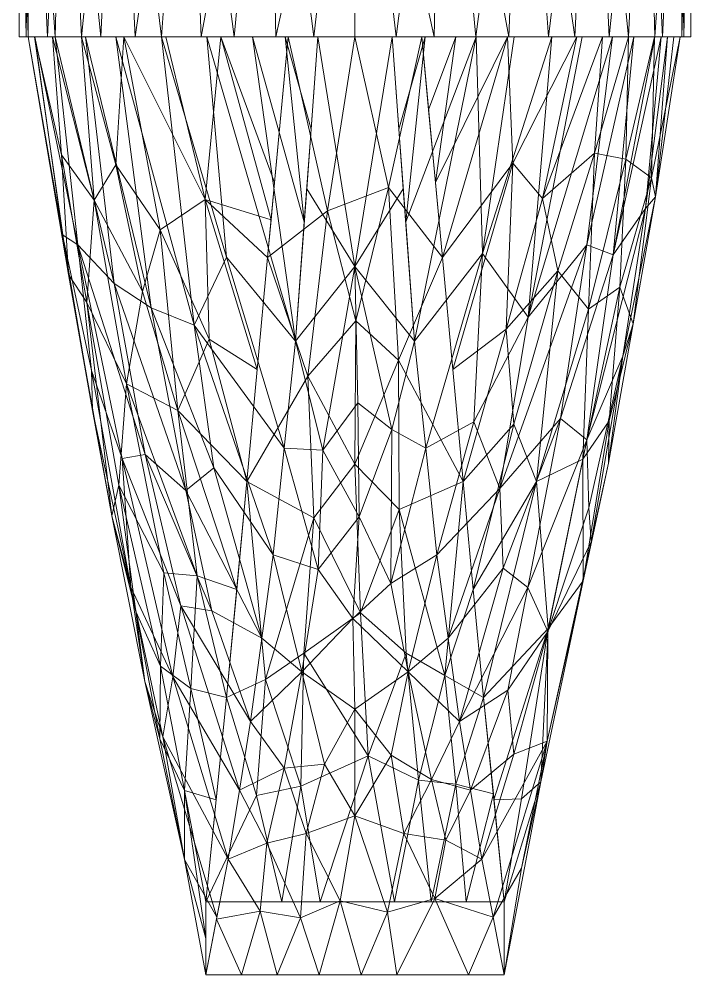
# Model space of a CAD drawing. Header units: inches. Extents: x -492 to -479, y 42.9 to 53.5.
# Drawn here: x -489.102 to -487.977, y 50.524 to 52.126 of the extents above; entities that cross this region are included whole.
import ezdxf

# ---------------------------------------------------------------- set-up
doc = ezdxf.new("R2010")
doc.units = ezdxf.units.IN
doc.header["$MEASUREMENT"] = 0
doc.layers.add('3D-GENM', color=6, linetype='Continuous', lineweight=9)
doc.layers.add('3D-P-SANR-FIXT', color=6, linetype='Continuous', lineweight=9)

# ---------------------------------------------------------------- blocks, each defined once
blk = doc.blocks.new('Tub_And_Shower__35164-_3D_0')
at = {"layer": '3D-GENM'}
mesh = blk.add_polyface(dxfattribs=at)
corners = [(-0.5625, -0.7933, 44), (-0.5433, -0.7933, 43.8544), (-0.4871, -0.7933, 43.7188), (-0.3977, -0.7933, 43.6023), (-0.2812, -0.7933, 43.5129), (-0.1456, -0.7933, 43.4567), (0, -0.7933, 43.4375), (0.1456, -0.7933, 43.4567), (0.2812, -0.7933, 43.5129), (0.3977, -0.7933, 43.6023), (0.4871, -0.7933, 43.7188), (0.5433, -0.7933, 43.8544), (0.5625, -0.7933, 44), (0.5625, -1.3962, 44), (0.5505, -1.3962, 43.8845), (0.5152, -1.3962, 43.7742), (0.458, -1.3962, 43.6735), (0.3682, -1.3962, 43.5747), (0.2576, -1.3962, 43.5), (0.1325, -1.3962, 43.4533), (0, -1.3962, 43.4375), (-0.1325, -1.3962, 43.4533), (-0.2576, -1.3962, 43.5), (-0.3682, -1.3962, 43.5747), (-0.458, -1.3962, 43.6735), (-0.5152, -1.3962, 43.7743), (-0.5505, -1.3962, 43.8845), (-0.5625, -1.3962, 44)]
mesh.append_faces([[corners[k] for k in face] for face in [(1, 26, 0), (2, 25, 1), (6, 21, 5), (24, 3, 23), (7, 19, 6), (8, 18, 7), (12, 14, 11), (16, 10, 15)]], dxfattribs={"vtx0": -1, "vtx1": -1})
mesh.append_faces([[corners[k] for k in face] for face in [(23, 3, 4), (6, 20, 21), (1, 25, 26), (16, 9, 10), (8, 17, 18), (6, 19, 20)]], dxfattribs={"vtx0": -1, "vtx2": -1})
mesh.append_faces([[corners[k] for k in face] for face in [(13, 14, 12)]], dxfattribs={"vtx1": -1})
mesh.append_faces([[corners[k] for k in face] for face in [(4, 5, 22), (2, 3, 24), (22, 23, 4), (24, 25, 2), (21, 22, 5), (10, 11, 15), (8, 9, 17), (18, 19, 7), (14, 15, 11), (16, 17, 9)]], dxfattribs={"vtx1": -1, "vtx2": -1})
mesh.append_faces([[corners[k] for k in face] for face in [(26, 27, 0)]], dxfattribs={"vtx2": -1})
mesh = blk.add_polyface(dxfattribs=at)
corners = [(0.5625, -0.7933, 44), (0.5433, -0.7933, 44.1456), (0.4871, -0.7933, 44.2813), (0.3977, -0.7933, 44.3977), (0.2812, -0.7933, 44.4871), (0.1456, -0.7933, 44.5433), (0, -0.7933, 44.5625), (-0.1456, -0.7933, 44.5433), (-0.2812, -0.7933, 44.4871), (-0.3977, -0.7933, 44.3977), (-0.4871, -0.7933, 44.2813), (-0.5433, -0.7933, 44.1456), (-0.5625, -0.7933, 44), (-0.5625, -1.3962, 44), (-0.5472, -1.3962, 44.1302), (-0.5023, -1.3962, 44.2531), (-0.4258, -1.3962, 44.3676), (-0.3238, -1.3962, 44.46), (-0.2024, -1.3962, 44.5248), (-0.0688, -1.3962, 44.5583), (0.0688, -1.3962, 44.5583), (0.2024, -1.3962, 44.5248), (0.3238, -1.3962, 44.46), (0.4258, -1.3962, 44.3676), (0.5023, -1.3962, 44.2531), (0.5472, -1.3962, 44.1302), (0.5625, -1.3962, 44)]
mesh.append_faces([[corners[k] for k in face] for face in [(1, 25, 0), (2, 24, 1), (23, 3, 22), (7, 19, 6), (8, 18, 7), (9, 17, 8), (18, 8, 17), (16, 10, 15), (17, 9, 16)]], dxfattribs={"vtx0": -1, "vtx1": -1})
mesh.append_faces([[corners[k] for k in face] for face in [(22, 3, 4), (21, 4, 5), (1, 24, 25), (15, 10, 11), (16, 9, 10), (7, 18, 19), (6, 19, 20)]], dxfattribs={"vtx0": -1, "vtx2": -1})
mesh.append_faces([[corners[k] for k in face] for face in [(13, 14, 12)]], dxfattribs={"vtx1": -1})
mesh.append_faces([[corners[k] for k in face] for face in [(2, 3, 23), (21, 22, 4), (23, 24, 2), (20, 21, 5), (5, 6, 20), (11, 12, 14), (14, 15, 11)]], dxfattribs={"vtx1": -1, "vtx2": -1})
mesh.append_faces([[corners[k] for k in face] for face in [(25, 26, 0)]], dxfattribs={"vtx2": -1})
mesh = blk.add_polyface(dxfattribs=at)
corners = [(-0.5625, -1.3962, 44), (-0.5505, -1.3962, 43.8845), (-0.5152, -1.3962, 43.7743), (-0.458, -1.3962, 43.6735), (-0.5066, -1.3962, 43.783), (-0.5368, -1.3962, 43.8989), (-0.5474, -1.3962, 44.0182), (-0.5364, -1.3962, 44.1377), (-0.5023, -1.3962, 44.2531), (-0.5472, -1.3962, 44.1302), (0.458, -1.3962, 43.6735), (0.5152, -1.3962, 43.7742), (0.5505, -1.3962, 43.8845), (0.5625, -1.3962, 44), (0.5472, -1.3962, 44.1302), (0.5023, -1.3962, 44.2531), (0.5447, -1.3962, 43.9583)]
mesh.append_faces([[corners[k] for k in face] for face in [(16, 13, 14, 15)]], dxfattribs={"vtx0": -1})
mesh.append_faces([[corners[k] for k in face] for face in [(13, 16, 12)]], dxfattribs={"vtx0": -1, "vtx1": -1})
mesh.append_faces([[corners[k] for k in face] for face in [(3, 4, 2)]], dxfattribs={"vtx1": -1})
mesh.append_faces([[corners[k] for k in face] for face in [(1, 2, 4, 5), (0, 1, 5, 6), (9, 0, 6, 7)]], dxfattribs={"vtx1": -1, "vtx3": -1})
mesh.append_faces([[corners[k] for k in face] for face in [(7, 8, 9)]], dxfattribs={"vtx2": -1})
mesh.append_faces([[corners[k] for k in face] for face in [(16, 10, 11, 12)]], dxfattribs={"vtx3": -1})
mesh = blk.add_polyface(dxfattribs=at)
corners = [(-0.25, -2.8458, 40.5), (-0.25, -2.9683, 40.5253), (-0.2124, -2.7745, 41.7002), (-0.1748, -2.5435, 42.6792), (-0.1373, -2.2646, 43.4747), (-0.0997, -1.9061, 44.1062), (-0.0621, -1.3962, 44.5697), (-0.2479, -1.3962, 44.5259), (-0.4007, -1.3962, 44.4135), (-0.5023, -1.3962, 44.2531), (-0.5364, -1.3962, 44.1377), (-0.5474, -1.3962, 44.0182), (-0.5368, -1.3962, 43.8989), (-0.5066, -1.3962, 43.783), (-0.458, -1.3962, 43.6735), (-0.3168, -1.3962, 43.4969), (-0.1117, -1.3962, 43.4097), (-0.1463, -1.7658, 43.0031), (-0.1809, -2.1414, 42.3731), (-0.2154, -2.5036, 41.5357), (-0.4075, -2.1988, 42.932), (-0.3824, -1.9777, 42.9676), (-0.3897, -2.1029, 43.4777), (-0.4797, -1.7946, 43.5854), (-0.3269, -2.5729, 41.8306), (-0.1185, -2.0854, 43.7905), (-0.3243, -1.3962, 44.4697), (-0.2694, -1.8797, 44.0702), (-0.2833, -2.1566, 43.596), (-0.4368, -1.6702, 43.4453), (-0.3265, -1.7196, 43.1905), (-0.4491, -1.8413, 43.355), (-0.4901, -1.7278, 43.812), (-0.4643, -1.7448, 43.9286), (-0.4036, -1.8097, 43.9922), (-0.3954, -2.1477, 42.8112), (-0.32, -2.2944, 42.2602), (-0.1981, -2.3225, 41.9544), (-0.2966, -2.0222, 42.7102), (-0.2327, -2.6747, 41.0178), (-0.215, -1.7656, 44.2405), (-0.2854, -2.6595, 41.3157), (-0.25, -2.9071, 40.5126), (-0.2853, -2.7752, 41.2157), (-0.2312, -2.8714, 41.1127), (-0.3219, -2.5694, 42.191), (-0.3051, -2.4688, 42.7056), (-0.3256, -2.4512, 41.9804), (-0.3669, -2.3595, 42.4047), (-0.3519, -2.4767, 42.2704), (-0.2748, -2.4886, 41.6918), (-0.4397, -2.0224, 43.3842), (-0.3753, -2.3188, 42.8804), (-0.4515, -1.3962, 44.3333), (-0.4917, -1.594, 43.6685), (-0.2916, -2.3499, 43.1168), (-0.3513, -2.0963, 43.6018), (-0.1936, -2.659, 42.1897), (-0.1719, -1.3962, 44.5438), (-0.0849, -1.7063, 44.2879), (-0.0735, -1.5512, 44.4288), (-0.117, -1.3962, 44.5567), (-0.2249, -1.3962, 43.4578), (-0.1346, -1.6405, 43.1409), (-0.1404, -1.7032, 43.072), (-0.1561, -2.4041, 43.0769), (-0.2362, -2.1186, 43.7209), (-0.3413, -1.8502, 44.0353), (-0.4006, -1.6105, 43.4196), (-0.3874, -1.3962, 43.5852), (-0.3558, -1.823, 43.1078), (-0.1636, -1.9536, 42.6881), (-0.2508, -1.6689, 43.1766), (-0.2442, -1.9027, 42.8441), (-0.2641, -2.2994, 42.1145), (-0.4412, -1.9556, 43.5973), (-0.2398, -2.3581, 43.1802)]
mesh.append_faces([[corners[k] for k in face] for face in [(15, 72, 69), (14, 29, 13), (18, 73, 71), (25, 27, 4), (37, 38, 18), (5, 40, 25), (3, 55, 57), (65, 76, 3)]], dxfattribs={"vtx0": -1, "vtx1": -1})
mesh.append_faces([[corners[k] for k in face] for face in [(74, 21, 38), (34, 9, 33), (31, 29, 21), (68, 69, 30), (5, 7, 40), (32, 33, 10), (46, 45, 2), (76, 65, 28), (27, 66, 4), (47, 35, 36), (43, 44, 45), (43, 24, 41), (23, 51, 32), (46, 55, 22), (29, 31, 54), (68, 30, 70), (68, 29, 14), (32, 11, 23), (23, 31, 20), (41, 42, 43), (67, 53, 34), (27, 25, 40), (29, 54, 13), (56, 55, 76), (20, 31, 35), (31, 21, 35), (54, 23, 12), (51, 23, 20), (32, 75, 33), (22, 55, 56), (56, 33, 22), (66, 67, 28), (36, 35, 21), (48, 35, 47), (74, 38, 37), (70, 29, 68), (73, 38, 30), (27, 40, 26), (47, 50, 41), (47, 41, 24), (20, 52, 51), (45, 49, 43), (49, 20, 48), (57, 55, 46), (75, 52, 22), (47, 24, 48), (50, 47, 36), (49, 48, 24), (20, 35, 48), (43, 49, 24), (49, 45, 52), (50, 36, 74), (41, 50, 39), (49, 52, 20), (75, 32, 51), (45, 46, 52), (22, 52, 46), (23, 54, 31), (76, 55, 3), (28, 34, 56), (33, 56, 34), (67, 66, 27), (65, 66, 28), (8, 67, 27), (28, 67, 34), (70, 30, 38), (38, 21, 70), (29, 70, 21), (62, 64, 72), (73, 72, 71), (69, 72, 30), (38, 73, 18), (72, 73, 30), (50, 74, 19), (74, 36, 21), (52, 75, 51), (33, 75, 22), (56, 76, 28)]], dxfattribs={"vtx0": -1, "vtx1": -1, "vtx2": -1})
mesh.append_faces([[corners[k] for k in face] for face in [(27, 26, 8), (40, 7, 26), (72, 64, 17), (23, 11, 12), (41, 0, 42), (43, 1, 44), (45, 44, 2), (67, 8, 53), (46, 2, 57), (58, 5, 59), (62, 63, 64), (66, 65, 4), (68, 14, 69)]], dxfattribs={"vtx0": -1, "vtx2": -1})
mesh.append_faces([[corners[k] for k in face] for face in [(61, 58, 59), (39, 0, 41), (10, 11, 32), (12, 13, 54), (37, 19, 74), (9, 10, 33), (19, 39, 50), (42, 1, 43), (53, 9, 34), (58, 7, 5), (59, 60, 61), (15, 62, 72), (17, 71, 72)]], dxfattribs={"vtx1": -1, "vtx2": -1})
mesh.append_faces([[corners[k] for k in face] for face in [(60, 6, 61), (62, 16, 63)]], dxfattribs={"vtx2": -1})
mesh = blk.add_polyface(dxfattribs=at)
corners = [(-0.2479, -1.3962, 44.5259), (-0.4007, -1.3962, 44.4135), (-0.5023, -1.3962, 44.2531), (-0.4258, -1.3962, 44.3676), (-0.3238, -1.3962, 44.46), (-0.2024, -1.3962, 44.5248), (-0.0688, -1.3962, 44.5583), (0.0688, -1.3962, 44.5583), (0.2024, -1.3962, 44.5248), (0.3238, -1.3962, 44.46), (0.4258, -1.3962, 44.3676), (0.5023, -1.3962, 44.2531), (0.4313, -1.3962, 44.377), (0.3295, -1.3962, 44.4772), (0.2031, -1.3962, 44.5441), (0.0621, -1.3962, 44.5697), (-0.0621, -1.3962, 44.5697), (0.2556, -1.3962, 43.4541), (0.3713, -1.3962, 43.5496), (0.458, -1.3962, 43.6735), (0.3682, -1.3962, 43.5747), (0.2576, -1.3962, 43.5), (0.1325, -1.3962, 43.4533), (0, -1.3962, 43.4375), (-0.1325, -1.3962, 43.4533), (-0.2576, -1.3962, 43.5), (-0.3682, -1.3962, 43.5747), (-0.458, -1.3962, 43.6735), (-0.3168, -1.3962, 43.4969), (-0.1117, -1.3962, 43.4097), (0.1117, -1.3962, 43.4097)]
mesh.append_faces([[corners[k] for k in face] for face in [(1, 3, 2)]], dxfattribs={"vtx0": -1})
mesh.append_faces([[corners[k] for k in face] for face in [(0, 4, 1), (3, 1, 4), (21, 17, 22)]], dxfattribs={"vtx0": -1, "vtx1": -1})
mesh.append_faces([[corners[k] for k in face] for face in [(12, 10, 9, 13), (8, 14, 13, 9), (14, 8, 7, 15), (5, 0, 16, 6), (6, 16, 15, 7), (22, 17, 30, 23), (29, 24, 23, 30), (28, 26, 25)]], dxfattribs={"vtx0": -1, "vtx2": -1})
mesh.append_faces([[corners[k] for k in face] for face in [(5, 4, 0)]], dxfattribs={"vtx1": -1, "vtx2": -1})
mesh.append_faces([[corners[k] for k in face] for face in [(29, 28, 25, 24), (21, 20, 18, 17)]], dxfattribs={"vtx1": -1, "vtx3": -1})
mesh.append_faces([[corners[k] for k in face] for face in [(12, 11, 10), (20, 19, 18), (28, 27, 26)]], dxfattribs={"vtx2": -1})
mesh = blk.add_polyface(dxfattribs=at)
corners = [(-0.25, -2.9683, 40.5253), (0.25, -2.9683, 40.5253), (0.2124, -2.7745, 41.7002), (0.1748, -2.5435, 42.6792), (0.1373, -2.2646, 43.4747), (0.0997, -1.9061, 44.1062), (0.0621, -1.3962, 44.5697), (-0.0621, -1.3962, 44.5697), (-0.0997, -1.9061, 44.1062), (-0.1373, -2.2646, 43.4747), (-0.1748, -2.5435, 42.6792), (-0.2124, -2.7745, 41.7002), (0.0101, -2.9683, 40.5253), (0, -2.523, 42.7502), (-0.1301, -2.9683, 40.5253), (0.0068, -2.2008, 43.6136), (0.082, -2.7314, 41.9116), (-0.082, -2.7314, 41.9116), (0.1301, -2.9683, 40.5253), (0, -1.7812, 44.2564), (0.0892, -2.4602, 42.9534), (-0.0892, -2.4602, 42.9534), (-0.0617, -2.2891, 43.4178), (-0.0541, -2.0891, 43.827), (0.0048, -2.0094, 43.9584), (-0.0037, -2.3708, 43.2111), (0.0603, -2.3126, 43.361), (0.1185, -2.0854, 43.7905), (0.0617, -2.0543, 43.8863), (-0.1185, -2.0854, 43.7905), (-0.19, -2.9683, 40.5253), (-0.2318, -2.8747, 41.0929), (-0.159, -2.8616, 41.2219), (-0.06, -2.9683, 40.5253), (-0.0249, -2.8442, 41.3236), (0, -2.7018, 42.0483), (0.0544, -2.8631, 41.2131), (0.1337, -2.8404, 41.3451), (-0.1477, -2.7478, 41.8329), (-0.1936, -2.659, 42.1897), (0.2312, -2.8714, 41.1127), (0.19, -2.9683, 40.5253), (0.1936, -2.659, 42.1897), (0.1284, -2.6408, 42.3106), (0.0605, -2.6002, 42.4714), (0.1524, -2.7427, 41.8576), (-0.051, -2.6153, 42.4124), (-0.1186, -2.6216, 42.3876), (-0.091, -2.8729, 41.1546), (0.0809, -1.6512, 44.338), (0, -1.3962, 44.5697), (-0.0809, -1.6512, 44.338), (0.1561, -2.4041, 43.0769), (-0.1561, -2.4041, 43.0769), (0.0701, -2.9683, 40.5253)]
mesh.append_faces([[corners[k] for k in face] for face in [(2, 37, 40), (33, 48, 14), (31, 32, 11), (12, 34, 33), (8, 19, 51)]], dxfattribs={"vtx0": -1, "vtx1": -1})
mesh.append_faces([[corners[k] for k in face] for face in [(35, 36, 16), (27, 28, 26), (22, 23, 29), (36, 37, 16), (25, 20, 26), (46, 17, 35), (38, 48, 17), (45, 16, 37), (32, 38, 11), (23, 24, 19), (22, 9, 21), (34, 35, 17), (19, 8, 23), (25, 26, 15), (43, 44, 16), (46, 47, 17), (22, 25, 15), (25, 21, 13), (23, 22, 15), (23, 15, 24), (26, 28, 15), (5, 19, 28), (21, 25, 22), (20, 25, 13), (20, 4, 26), (15, 28, 24), (32, 31, 30), (32, 48, 38), (33, 34, 48), (36, 34, 12), (34, 36, 35), (44, 35, 16), (46, 35, 13), (54, 37, 36), (42, 43, 45), (47, 38, 17), (47, 39, 38), (37, 41, 40), (3, 20, 43), (44, 20, 13), (20, 44, 43), (35, 44, 13), (16, 45, 43), (2, 45, 37), (13, 21, 46), (47, 21, 10), (21, 47, 46), (17, 48, 34), (14, 48, 32), (19, 24, 28)]], dxfattribs={"vtx0": -1, "vtx1": -1, "vtx2": -1})
mesh.append_faces([[corners[k] for k in face] for face in [(19, 49, 6), (21, 9, 53), (32, 30, 14), (20, 3, 52), (19, 5, 49), (26, 4, 27), (36, 12, 54), (23, 8, 29), (43, 42, 3), (47, 10, 39), (19, 7, 51)]], dxfattribs={"vtx0": -1, "vtx2": -1})
mesh.append_faces([[corners[k] for k in face] for face in [(37, 54, 18, 41)]], dxfattribs={"vtx0": -1, "vtx3": -1})
mesh.append_faces([[corners[k] for k in face] for face in [(2, 42, 45), (50, 7, 19, 6), (29, 9, 22), (27, 5, 28), (39, 11, 38), (52, 4, 20), (53, 10, 21)]], dxfattribs={"vtx1": -1, "vtx2": -1})
mesh.append_faces([[corners[k] for k in face] for face in [(31, 0, 30), (41, 1, 40)]], dxfattribs={"vtx2": -1})
mesh = blk.add_polyface(dxfattribs=at)
corners = [(0.25, -2.8458, 40.5), (-0.25, -2.8458, 40.5), (-0.2154, -2.5036, 41.5357), (-0.1809, -2.1414, 42.3731), (-0.1463, -1.7658, 43.0031), (-0.1117, -1.3962, 43.4097), (0.1117, -1.3962, 43.4097), (0.1463, -1.7658, 43.0031), (0.1809, -2.1414, 42.3731), (0.2154, -2.5036, 41.5357), (0.0053, -2.8458, 40.5), (0, -2.1123, 42.4301), (0, -1.3962, 43.4097), (0.0856, -2.4291, 41.7281), (-0.0856, -2.4291, 41.7281), (0.1276, -2.8458, 40.5), (-0.1224, -2.8458, 40.5), (0.0559, -1.6486, 43.1546), (-0.0463, -1.6879, 43.1061), (0.0728, -1.9382, 42.742), (-0.0788, -1.9649, 42.6974), (0.0739, -2.1884, 42.2779), (0.0015, -1.8723, 42.8472), (-0.0689, -2.2021, 42.2495), (0.1981, -2.3225, 41.9544), (0.1505, -2.4665, 41.633), (0.1061, -2.642, 41.1483), (0.022, -2.6013, 41.2664), (-0.0586, -2.8458, 40.5), (-0.0905, -2.652, 41.1186), (-0.1647, -2.6676, 41.072), (0.0093, -2.3618, 41.8928), (-0.1501, -2.4735, 41.6149), (0.0664, -2.8458, 40.5), (-0.1862, -2.8458, 40.5), (0.2317, -2.6651, 41.0469), (0.1862, -2.8458, 40.5), (0.1691, -2.6484, 41.1292)]
mesh.append_faces([[corners[k] for k in face] for face in [(9, 25, 24), (2, 30, 1), (5, 18, 4), (8, 19, 7), (3, 32, 2), (15, 37, 36)]], dxfattribs={"vtx0": -1, "vtx1": -1})
mesh.append_faces([[corners[k] for k in face] for face in [(23, 3, 20), (25, 21, 8), (32, 3, 23), (13, 25, 26), (4, 18, 20), (29, 30, 32), (37, 15, 26), (13, 26, 27), (11, 19, 21), (31, 13, 27), (7, 19, 17), (12, 17, 18), (20, 18, 22), (17, 19, 22), (22, 19, 11), (23, 20, 11), (8, 21, 19), (31, 21, 13), (20, 22, 11), (17, 22, 18), (31, 23, 11), (23, 14, 32), (25, 13, 21), (33, 27, 26), (31, 11, 21), (30, 29, 16), (28, 29, 27), (27, 29, 14), (32, 30, 2), (27, 14, 31), (23, 31, 14), (29, 32, 14), (37, 26, 25), (9, 37, 25), (36, 37, 35)]], dxfattribs={"vtx0": -1, "vtx1": -1, "vtx2": -1})
mesh.append_faces([[corners[k] for k in face] for face in [(29, 28, 16), (37, 9, 35), (17, 12, 6), (26, 15, 33)]], dxfattribs={"vtx0": -1, "vtx2": -1})
mesh.append_faces([[corners[k] for k in face] for face in [(27, 33, 10, 28), (30, 16, 34, 1)]], dxfattribs={"vtx0": -1, "vtx3": -1})
mesh.append_faces([[corners[k] for k in face] for face in [(5, 12, 18), (6, 7, 17), (3, 4, 20), (8, 24, 25)]], dxfattribs={"vtx1": -1, "vtx2": -1})
mesh.append_faces([[corners[k] for k in face] for face in [(35, 0, 36)]], dxfattribs={"vtx2": -1})
mesh = blk.add_polyface(dxfattribs=at)
corners = [(0.25, -2.9683, 40.5253), (0.25, -2.8458, 40.5), (0.2154, -2.5036, 41.5357), (0.1809, -2.1414, 42.3731), (0.1463, -1.7658, 43.0031), (0.1117, -1.3962, 43.4097), (0.2556, -1.3962, 43.4541), (0.3713, -1.3962, 43.5496), (0.458, -1.3962, 43.6735), (0.5447, -1.3962, 43.9583), (0.5023, -1.3962, 44.2531), (0.4313, -1.3962, 44.377), (0.3295, -1.3962, 44.4772), (0.2031, -1.3962, 44.5441), (0.0621, -1.3962, 44.5697), (0.0997, -1.9061, 44.1062), (0.1373, -2.2646, 43.4747), (0.1748, -2.5435, 42.6792), (0.2124, -2.7745, 41.7002), (0.0849, -1.7063, 44.2879), (0.1178, -1.3962, 44.5596), (0.0735, -1.5512, 44.4288), (0.3819, -2.3081, 42.5937), (0.3444, -2.0357, 43.7349), (0.3397, -1.7883, 43.1245), (0.4436, -1.8159, 43.3488), (0.4483, -1.9316, 43.6128), (0.3111, -2.6448, 41.5841), (0.3219, -2.5767, 42.1511), (0.323, -2.3927, 42.9014), (0.3235, -2.3879, 42.0902), (0.3037, -2.1413, 42.5117), (0.3958, -2.2425, 42.9942), (0.4657, -1.8772, 43.4791), (0.2902, -1.8663, 44.0697), (0.1185, -2.0854, 43.7905), (0.2138, -1.7594, 44.2477), (0.2646, -1.6081, 43.2576), (0.1636, -1.9536, 42.6881), (0.2529, -1.886, 42.878), (0.2658, -2.0452, 42.6261), (0.1981, -2.3225, 41.9544), (0.3141, -1.6674, 43.2368), (0.4146, -1.3962, 43.6115), (0.4013, -1.5914, 43.4379), (0.5014, -1.3962, 43.8159), (0.4535, -1.6012, 43.5404), (0.391, -1.8528, 43.1468), (0.3813, -2.1038, 42.7955), (0.4255, -2.0399, 43.0948), (0.4244, -2.1105, 43.1135), (0.2312, -2.8714, 41.1127), (0.1346, -1.6405, 43.1409), (0.1689, -1.3962, 43.4273), (0.1232, -1.5184, 43.2753), (0.4668, -1.3962, 44.3151), (0.3882, -1.745, 44.105), (0.4324, -1.7614, 43.9984), (0.3881, -2.0717, 43.5566), (0.5235, -1.3962, 44.1057), (0.2894, -2.3193, 43.205), (0.1561, -2.4041, 43.0769), (0.5129, -1.3962, 44.1794), (0.4863, -1.6838, 43.9388), (0.5035, -1.6643, 43.8342), (0.2427, -2.1534, 43.6483), (0.248, -2.2868, 43.3514), (0.1936, -2.659, 42.1897), (0.2659, -2.5983, 42.3454), (0.2327, -2.6747, 41.0178), (0.279, -2.6733, 41.2439), (0.3918, -2.1853, 43.2427), (0.4966, -1.6328, 43.6839), (0.3804, -1.3962, 44.4271), (0.1991, -2.0412, 43.8811), (0.2663, -1.3962, 44.5106), (0.2789, -2.7893, 41.2928), (0.5341, -1.3962, 44.032), (0.2561, -2.4912, 42.7583)]
mesh.append_faces([[corners[k] for k in face] for face in [(7, 37, 6), (11, 56, 55), (69, 70, 1), (15, 13, 19), (10, 57, 62), (35, 36, 15), (38, 39, 3), (41, 31, 2), (45, 46, 8), (17, 66, 61), (18, 68, 67), (2, 30, 69)]], dxfattribs={"vtx0": -1, "vtx1": -1})
mesh.append_faces([[corners[k] for k in face] for face in [(39, 40, 3), (30, 22, 27), (55, 56, 57), (44, 42, 43), (28, 29, 68), (4, 6, 37), (37, 42, 39), (45, 72, 46), (47, 48, 31), (70, 30, 27), (44, 46, 47), (51, 76, 28), (13, 15, 36), (28, 27, 22), (34, 56, 11), (32, 28, 22), (32, 29, 28), (34, 12, 36), (17, 60, 66), (29, 58, 60), (32, 50, 26), (59, 63, 64), (31, 30, 2), (22, 30, 48), (31, 41, 40), (24, 44, 47), (48, 25, 49), (71, 32, 26), (50, 22, 49), (72, 33, 25), (36, 35, 74), (66, 23, 65), (24, 39, 42), (37, 39, 38), (40, 24, 31), (24, 40, 39), (37, 7, 42), (44, 8, 46), (42, 44, 24), (46, 25, 47), (48, 47, 25), (31, 24, 47), (25, 33, 49), (31, 48, 30), (50, 49, 33), (22, 48, 49), (26, 50, 33), (22, 50, 32), (23, 57, 56), (65, 56, 34), (58, 57, 23), (62, 57, 63), (60, 58, 23), (71, 58, 29), (65, 34, 74), (63, 57, 58), (60, 78, 29), (63, 58, 26), (63, 26, 64), (26, 33, 64), (64, 33, 72), (66, 65, 61), (56, 65, 23), (23, 66, 60), (28, 68, 18), (78, 68, 29), (30, 70, 69), (27, 1, 70), (58, 71, 26), (29, 32, 71), (72, 25, 46), (64, 72, 9), (65, 74, 16), (36, 74, 34), (0, 27, 76), (28, 76, 27), (17, 78, 60), (68, 78, 67)]], dxfattribs={"vtx0": -1, "vtx1": -1, "vtx2": -1})
mesh.append_faces([[corners[k] for k in face] for face in [(19, 13, 20), (6, 4, 52), (57, 10, 55), (20, 21, 19), (64, 9, 77), (36, 75, 13), (42, 7, 43), (44, 43, 8), (28, 18, 51), (53, 52, 54), (65, 16, 61), (34, 11, 73), (36, 12, 75)]], dxfattribs={"vtx0": -1, "vtx2": -1})
mesh.append_faces([[corners[k] for k in face] for face in [(17, 67, 78), (51, 0, 76), (0, 1, 27), (35, 16, 74), (38, 4, 37), (41, 3, 40), (45, 9, 72), (53, 6, 52), (73, 12, 34), (59, 62, 63), (77, 59, 64)]], dxfattribs={"vtx1": -1, "vtx2": -1})
mesh.append_faces([[corners[k] for k in face] for face in [(20, 14, 21), (54, 5, 53)]], dxfattribs={"vtx2": -1})
mesh = blk.add_polyface(dxfattribs=at)
corners = [(0.25, -2.9683, 40.5253), (-0.25, -2.9683, 40.5253), (-0.25, -2.8458, 40.5), (0.25, -2.8458, 40.5)]
mesh.append_faces([[corners[k] for k in face] for face in [(0, 1, 2, 3)]])

msp = doc.modelspace()

# ---------------------------------------------------------------- block references
at = {"layer": '3D-P-SANR-FIXT'}
msp.add_blockref('Tub_And_Shower__35164-_3D_0', (-488.5398, 53.4922), dxfattribs=at)

doc.saveas('drawing.dxf')
